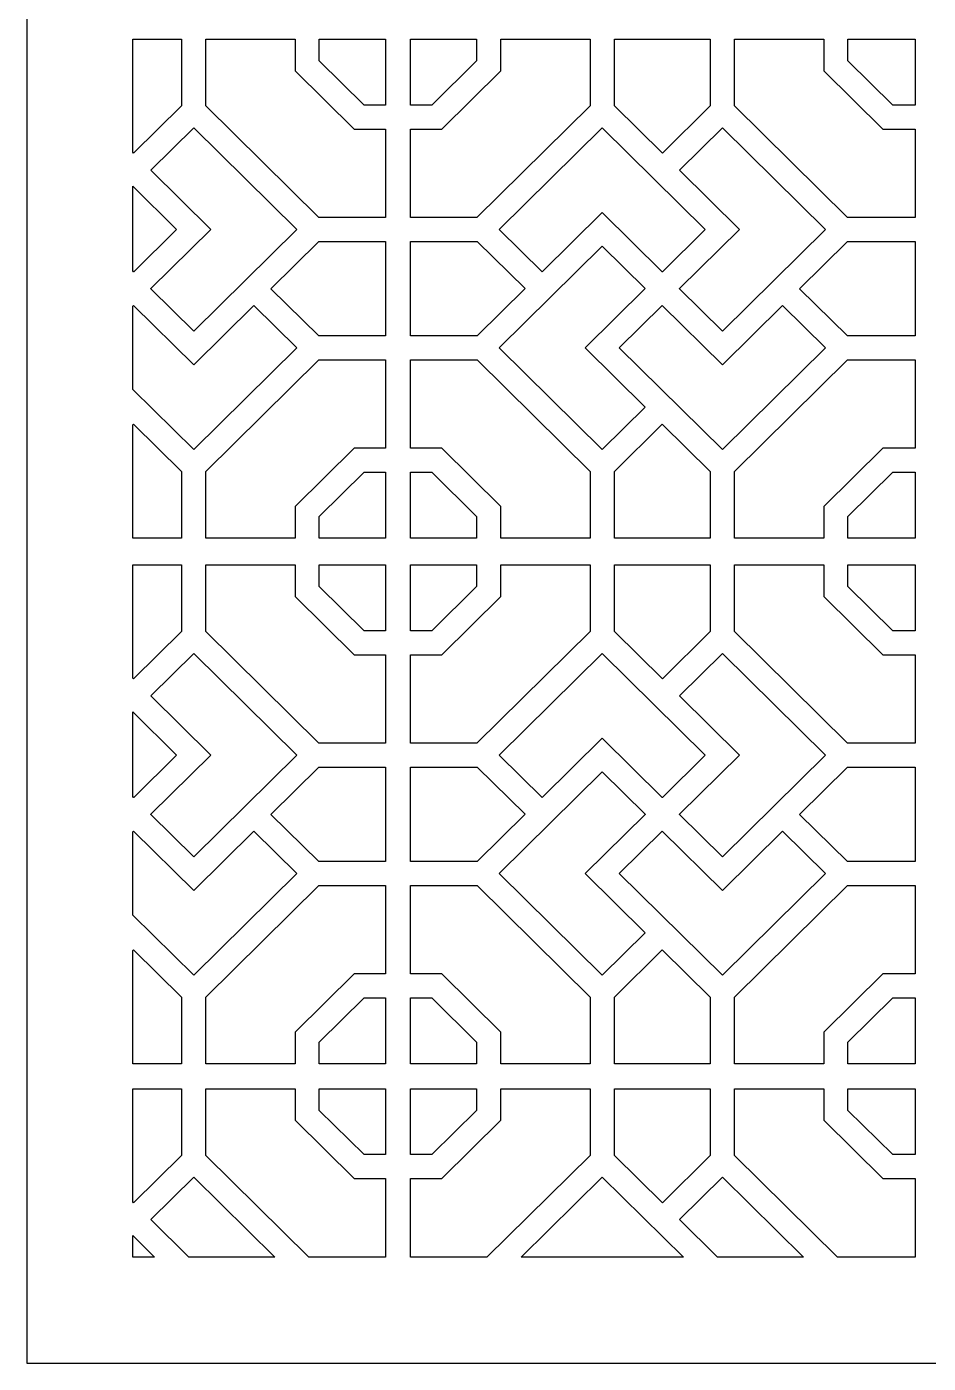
# Model space of a CAD drawing. Header units: centimetres. Extents: x 1.9 to 13.6, y -8.7 to 8.9.
# Drawn here: x 7.989 to 10.812, y -8.687 to -4.502 of the extents above; entities that cross this region are included whole.
import ezdxf

# ---------------------------------------------------------------- set-up
doc = ezdxf.new("R2010")
doc.units = ezdxf.units.CM
doc.header["$MEASUREMENT"] = 0
doc.layers.add('layer 1', color=7, linetype='Continuous')

msp = doc.modelspace()

# ---------------------------------------------------------------- linework, layer by layer
at = {"layer": 'layer 1', "color": 250}
for points, knots in [([(7.9891, 8.91238), (7.9891, 8.91238), (13.63427, 8.91238), (13.63427, 8.91238), (13.63427, 8.91238), (13.63427, 8.91238), (13.63427, -8.68727), (13.63427, -8.68727), (13.63427, -8.68727), (13.63427, -8.68727), (7.9891, -8.68727), (7.9891, -8.68727), (7.9891, -8.68727), (7.9891, -8.68727), (7.9891, 8.91238), (7.9891, 8.91238)], [0, 0, 0, 0, 0.2, 0.2, 0.2, 0.2, 0.4, 0.4, 0.4, 0.4, 0.6, 0.6, 0.6, 0.6, 1, 1, 1, 1]), ([(8.32117, -4.89548), (8.32117, -4.89548), (8.32386, -4.89814), (8.32386, -4.89814), (8.32386, -4.89814), (8.32386, -4.89814), (8.4738, -4.75017), (8.4738, -4.75017), (8.4738, -4.75017), (8.4738, -4.75017), (8.4738, -4.54155), (8.4738, -4.54155), (8.4738, -4.54155), (8.4738, -4.54155), (8.32117, -4.54155), (8.32117, -4.54155), (8.32117, -4.54155), (8.32117, -4.54155), (8.32117, -4.89548), (8.32117, -4.89548)], [0, 0, 0, 0, 0.1666667, 0.1666667, 0.1666667, 0.1666667, 0.3333333, 0.3333333, 0.3333333, 0.3333333, 0.5, 0.5, 0.5, 0.5, 0.6666667, 0.6666667, 0.6666667, 0.6666667, 1, 1, 1, 1]), ([(9.11195, -5.0995), (9.11195, -5.0995), (9.11195, -4.82256), (9.11195, -4.82256), (9.11195, -4.82256), (9.11195, -4.82256), (9.01422, -4.82256), (9.01422, -4.82256), (9.01422, -4.82256), (9.01422, -4.82256), (8.82924, -4.64002), (8.82924, -4.64002), (8.82924, -4.64002), (8.82924, -4.64002), (8.82924, -4.54155), (8.82924, -4.54155), (8.82924, -4.54155), (8.82924, -4.54155), (8.54964, -4.54155), (8.54964, -4.54155), (8.54964, -4.54155), (8.54964, -4.54155), (8.54964, -4.75009), (8.54964, -4.75009), (8.54964, -4.75009), (8.54964, -4.75009), (8.90372, -5.0995), (8.90372, -5.0995), (8.90372, -5.0995), (8.90372, -5.0995), (9.11195, -5.0995), (9.11195, -5.0995)], [0, 0, 0, 0, 0.1111111, 0.1111111, 0.1111111, 0.1111111, 0.2222222, 0.2222222, 0.2222222, 0.2222222, 0.3333333, 0.3333333, 0.3333333, 0.3333333, 0.4444444, 0.4444444, 0.4444444, 0.4444444, 0.5555556, 0.5555556, 0.5555556, 0.5555556, 0.6666667, 0.6666667, 0.6666667, 0.6666667, 0.7777778, 0.7777778, 0.7777778, 0.7777778, 1, 1, 1, 1]), ([(9.11195, -4.74772), (9.11195, -4.74772), (9.11195, -4.54155), (9.11195, -4.54155), (9.11195, -4.54155), (9.11195, -4.54155), (8.90508, -4.54155), (8.90508, -4.54155), (8.90508, -4.54155), (8.90508, -4.54155), (8.90508, -4.60902), (8.90508, -4.60902), (8.90508, -4.60902), (8.90508, -4.60902), (9.04563, -4.74772), (9.04563, -4.74772), (9.04563, -4.74772), (9.04563, -4.74772), (9.11195, -4.74772), (9.11195, -4.74772)], [0, 0, 0, 0, 0.1666667, 0.1666667, 0.1666667, 0.1666667, 0.3333333, 0.3333333, 0.3333333, 0.3333333, 0.5, 0.5, 0.5, 0.5, 0.6666667, 0.6666667, 0.6666667, 0.6666667, 1, 1, 1, 1]), ([(9.19079, -4.54155), (9.19079, -4.54155), (9.19079, -4.74772), (9.19079, -4.74772), (9.19079, -4.74772), (9.19079, -4.74772), (9.25711, -4.74772), (9.25711, -4.74772), (9.25711, -4.74772), (9.25711, -4.74772), (9.39767, -4.60902), (9.39767, -4.60902), (9.39767, -4.60902), (9.39767, -4.60902), (9.39767, -4.54155), (9.39767, -4.54155), (9.39767, -4.54155), (9.39767, -4.54155), (9.19079, -4.54155), (9.19079, -4.54155)], [0, 0, 0, 0, 0.1666667, 0.1666667, 0.1666667, 0.1666667, 0.3333333, 0.3333333, 0.3333333, 0.3333333, 0.5, 0.5, 0.5, 0.5, 0.6666667, 0.6666667, 0.6666667, 0.6666667, 1, 1, 1, 1]), ([(9.19079, -4.82256), (9.19079, -4.82256), (9.19079, -5.0995), (9.19079, -5.0995), (9.19079, -5.0995), (9.19079, -5.0995), (9.39879, -5.0995), (9.39879, -5.0995), (9.39879, -5.0995), (9.39879, -5.0995), (9.75311, -4.74985), (9.75311, -4.74985), (9.75311, -4.74985), (9.75311, -4.74985), (9.75311, -4.54155), (9.75311, -4.54155), (9.75311, -4.54155), (9.75311, -4.54155), (9.47351, -4.54155), (9.47351, -4.54155), (9.47351, -4.54155), (9.47351, -4.54155), (9.47351, -4.64002), (9.47351, -4.64002), (9.47351, -4.64002), (9.47351, -4.64002), (9.28853, -4.82256), (9.28853, -4.82256), (9.28853, -4.82256), (9.28853, -4.82256), (9.19079, -4.82256), (9.19079, -4.82256)], [0, 0, 0, 0, 0.1111111, 0.1111111, 0.1111111, 0.1111111, 0.2222222, 0.2222222, 0.2222222, 0.2222222, 0.3333333, 0.3333333, 0.3333333, 0.3333333, 0.4444444, 0.4444444, 0.4444444, 0.4444444, 0.5555556, 0.5555556, 0.5555556, 0.5555556, 0.6666667, 0.6666667, 0.6666667, 0.6666667, 0.7777778, 0.7777778, 0.7777778, 0.7777778, 1, 1, 1, 1]), ([(9.82894, -4.54155), (9.82894, -4.54155), (9.82894, -4.74993), (9.82894, -4.74993), (9.82894, -4.74993), (9.82894, -4.74993), (9.97913, -4.89814), (9.97913, -4.89814), (9.97913, -4.89814), (9.97913, -4.89814), (10.12907, -4.75017), (10.12907, -4.75017), (10.12907, -4.75017), (10.12907, -4.75017), (10.12907, -4.54155), (10.12907, -4.54155), (10.12907, -4.54155), (10.12907, -4.54155), (9.82894, -4.54155), (9.82894, -4.54155)], [0, 0, 0, 0, 0.1666667, 0.1666667, 0.1666667, 0.1666667, 0.3333333, 0.3333333, 0.3333333, 0.3333333, 0.5, 0.5, 0.5, 0.5, 0.6666667, 0.6666667, 0.6666667, 0.6666667, 1, 1, 1, 1]), ([(10.66949, -4.82256), (10.66949, -4.82256), (10.48451, -4.64002), (10.48451, -4.64002), (10.48451, -4.64002), (10.48451, -4.64002), (10.48451, -4.54155), (10.48451, -4.54155), (10.48451, -4.54155), (10.48451, -4.54155), (10.2049, -4.54155), (10.2049, -4.54155), (10.2049, -4.54155), (10.2049, -4.54155), (10.2049, -4.75009), (10.2049, -4.75009), (10.2049, -4.75009), (10.2049, -4.75009), (10.55899, -5.0995), (10.55899, -5.0995), (10.55899, -5.0995), (10.55899, -5.0995), (10.77022, -5.0995), (10.77022, -5.0995), (10.77022, -5.0995), (10.77022, -5.0995), (10.77022, -4.82256), (10.77022, -4.82256), (10.77022, -4.82256), (10.77022, -4.82256), (10.66949, -4.82256), (10.66949, -4.82256)], [0, 0, 0, 0, 0.1111111, 0.1111111, 0.1111111, 0.1111111, 0.2222222, 0.2222222, 0.2222222, 0.2222222, 0.3333333, 0.3333333, 0.3333333, 0.3333333, 0.4444444, 0.4444444, 0.4444444, 0.4444444, 0.5555556, 0.5555556, 0.5555556, 0.5555556, 0.6666667, 0.6666667, 0.6666667, 0.6666667, 0.7777778, 0.7777778, 0.7777778, 0.7777778, 1, 1, 1, 1]), ([(10.77022, -4.74772), (10.77022, -4.74772), (10.77022, -4.54155), (10.77022, -4.54155), (10.77022, -4.54155), (10.77022, -4.54155), (10.56034, -4.54155), (10.56034, -4.54155), (10.56034, -4.54155), (10.56034, -4.54155), (10.56034, -4.60902), (10.56034, -4.60902), (10.56034, -4.60902), (10.56034, -4.60902), (10.7009, -4.74772), (10.7009, -4.74772), (10.7009, -4.74772), (10.7009, -4.74772), (10.77022, -4.74772), (10.77022, -4.74772)], [0, 0, 0, 0, 0.1666667, 0.1666667, 0.1666667, 0.1666667, 0.3333333, 0.3333333, 0.3333333, 0.3333333, 0.5, 0.5, 0.5, 0.5, 0.6666667, 0.6666667, 0.6666667, 0.6666667, 1, 1, 1, 1]), ([(8.37756, -5.32224), (8.37756, -5.32224), (8.37762, -5.32231), (8.37762, -5.32231), (8.37762, -5.32231), (8.37762, -5.32231), (8.37731, -5.32262), (8.37731, -5.32262), (8.37731, -5.32262), (8.37731, -5.32262), (8.51177, -5.4553), (8.51177, -5.4553), (8.51177, -5.4553), (8.51177, -5.4553), (8.83439, -5.13692), (8.83439, -5.13692), (8.83439, -5.13692), (8.83439, -5.13692), (8.51177, -4.81855), (8.51177, -4.81855), (8.51177, -4.81855), (8.51177, -4.81855), (8.37749, -4.95106), (8.37749, -4.95106), (8.37749, -4.95106), (8.37749, -4.95106), (8.56559, -5.13669), (8.56559, -5.13669), (8.56559, -5.13669), (8.56559, -5.13669), (8.37756, -5.32224), (8.37756, -5.32224)], [0, 0, 0, 0, 0.1111111, 0.1111111, 0.1111111, 0.1111111, 0.2222222, 0.2222222, 0.2222222, 0.2222222, 0.3333333, 0.3333333, 0.3333333, 0.3333333, 0.4444444, 0.4444444, 0.4444444, 0.4444444, 0.5555556, 0.5555556, 0.5555556, 0.5555556, 0.6666667, 0.6666667, 0.6666667, 0.6666667, 0.7777778, 0.7777778, 0.7777778, 0.7777778, 1, 1, 1, 1]), ([(9.9789, -5.26924), (9.9789, -5.26924), (9.97897, -5.26916), (9.97897, -5.26916), (9.97897, -5.26916), (9.97897, -5.26916), (9.97917, -5.26936), (9.97917, -5.26936), (9.97917, -5.26936), (9.97917, -5.26936), (10.11361, -5.13669), (10.11361, -5.13669), (10.11361, -5.13669), (10.11361, -5.13669), (9.79098, -4.81831), (9.79098, -4.81831), (9.79098, -4.81831), (9.79098, -4.81831), (9.46835, -5.13669), (9.46835, -5.13669), (9.46835, -5.13669), (9.46835, -5.13669), (9.60287, -5.26943), (9.60287, -5.26943), (9.60287, -5.26943), (9.60287, -5.26943), (9.79098, -5.08379), (9.79098, -5.08379), (9.79098, -5.08379), (9.79098, -5.08379), (9.9789, -5.26924), (9.9789, -5.26924)], [0, 0, 0, 0, 0.1111111, 0.1111111, 0.1111111, 0.1111111, 0.2222222, 0.2222222, 0.2222222, 0.2222222, 0.3333333, 0.3333333, 0.3333333, 0.3333333, 0.4444444, 0.4444444, 0.4444444, 0.4444444, 0.5555556, 0.5555556, 0.5555556, 0.5555556, 0.6666667, 0.6666667, 0.6666667, 0.6666667, 0.7777778, 0.7777778, 0.7777778, 0.7777778, 1, 1, 1, 1]), ([(10.03282, -5.32224), (10.03282, -5.32224), (10.03289, -5.32231), (10.03289, -5.32231), (10.03289, -5.32231), (10.03289, -5.32231), (10.03257, -5.32262), (10.03257, -5.32262), (10.03257, -5.32262), (10.03257, -5.32262), (10.16703, -5.4553), (10.16703, -5.4553), (10.16703, -5.4553), (10.16703, -5.4553), (10.48966, -5.13692), (10.48966, -5.13692), (10.48966, -5.13692), (10.48966, -5.13692), (10.16704, -4.81855), (10.16704, -4.81855), (10.16704, -4.81855), (10.16704, -4.81855), (10.03275, -4.95106), (10.03275, -4.95106), (10.03275, -4.95106), (10.03275, -4.95106), (10.22086, -5.13669), (10.22086, -5.13669), (10.22086, -5.13669), (10.22086, -5.13669), (10.03282, -5.32224), (10.03282, -5.32224)], [0, 0, 0, 0, 0.1111111, 0.1111111, 0.1111111, 0.1111111, 0.2222222, 0.2222222, 0.2222222, 0.2222222, 0.3333333, 0.3333333, 0.3333333, 0.3333333, 0.4444444, 0.4444444, 0.4444444, 0.4444444, 0.5555556, 0.5555556, 0.5555556, 0.5555556, 0.6666667, 0.6666667, 0.6666667, 0.6666667, 0.7777778, 0.7777778, 0.7777778, 0.7777778, 1, 1, 1, 1]), ([(8.32117, -5.2668), (8.32117, -5.2668), (8.32364, -5.26924), (8.32364, -5.26924), (8.32364, -5.26924), (8.32364, -5.26924), (8.32371, -5.26916), (8.32371, -5.26916), (8.32371, -5.26916), (8.32371, -5.26916), (8.3239, -5.26936), (8.3239, -5.26936), (8.3239, -5.26936), (8.3239, -5.26936), (8.45834, -5.13669), (8.45834, -5.13669), (8.45834, -5.13669), (8.45834, -5.13669), (8.32117, -5.00132), (8.32117, -5.00132), (8.32117, -5.00132), (8.32117, -5.00132), (8.32117, -5.2668), (8.32117, -5.2668)], [0, 0, 0, 0, 0.1428571, 0.1428571, 0.1428571, 0.1428571, 0.2857143, 0.2857143, 0.2857143, 0.2857143, 0.4285714, 0.4285714, 0.4285714, 0.4285714, 0.5714286, 0.5714286, 0.5714286, 0.5714286, 0.7142857, 0.7142857, 0.7142857, 0.7142857, 1, 1, 1, 1]), ([(9.11195, -5.47052), (9.11195, -5.47052), (9.11195, -5.17434), (9.11195, -5.17434), (9.11195, -5.17434), (9.11195, -5.17434), (8.90372, -5.17434), (8.90372, -5.17434), (8.90372, -5.17434), (8.90372, -5.17434), (8.75366, -5.32243), (8.75366, -5.32243), (8.75366, -5.32243), (8.75366, -5.32243), (8.90372, -5.47052), (8.90372, -5.47052), (8.90372, -5.47052), (8.90372, -5.47052), (9.11195, -5.47052), (9.11195, -5.47052)], [0, 0, 0, 0, 0.1666667, 0.1666667, 0.1666667, 0.1666667, 0.3333333, 0.3333333, 0.3333333, 0.3333333, 0.5, 0.5, 0.5, 0.5, 0.6666667, 0.6666667, 0.6666667, 0.6666667, 1, 1, 1, 1]), ([(9.19079, -5.17434), (9.19079, -5.17434), (9.19079, -5.47052), (9.19079, -5.47052), (9.19079, -5.47052), (9.19079, -5.47052), (9.3991, -5.47052), (9.3991, -5.47052), (9.3991, -5.47052), (9.3991, -5.47052), (9.54924, -5.32234), (9.54924, -5.32234), (9.54924, -5.32234), (9.54924, -5.32234), (9.39926, -5.17434), (9.39926, -5.17434), (9.39926, -5.17434), (9.39926, -5.17434), (9.19079, -5.17434), (9.19079, -5.17434)], [0, 0, 0, 0, 0.1666667, 0.1666667, 0.1666667, 0.1666667, 0.3333333, 0.3333333, 0.3333333, 0.3333333, 0.5, 0.5, 0.5, 0.5, 0.6666667, 0.6666667, 0.6666667, 0.6666667, 1, 1, 1, 1]), ([(10.77022, -5.17434), (10.77022, -5.17434), (10.55899, -5.17434), (10.55899, -5.17434), (10.55899, -5.17434), (10.55899, -5.17434), (10.40892, -5.32243), (10.40892, -5.32243), (10.40892, -5.32243), (10.40892, -5.32243), (10.55899, -5.47052), (10.55899, -5.47052), (10.55899, -5.47052), (10.55899, -5.47052), (10.77022, -5.47052), (10.77022, -5.47052), (10.77022, -5.47052), (10.77022, -5.47052), (10.77022, -5.17434), (10.77022, -5.17434)], [0, 0, 0, 0, 0.1666667, 0.1666667, 0.1666667, 0.1666667, 0.3333333, 0.3333333, 0.3333333, 0.3333333, 0.5, 0.5, 0.5, 0.5, 0.6666667, 0.6666667, 0.6666667, 0.6666667, 1, 1, 1, 1]), ([(9.92515, -5.32234), (9.92515, -5.32234), (9.92531, -5.32218), (9.92531, -5.32218), (9.92531, -5.32218), (9.92531, -5.32218), (9.79098, -5.18963), (9.79098, -5.18963), (9.79098, -5.18963), (9.79098, -5.18963), (9.46835, -5.50801), (9.46835, -5.50801), (9.46835, -5.50801), (9.46835, -5.50801), (9.79098, -5.82639), (9.79098, -5.82639), (9.79098, -5.82639), (9.79098, -5.82639), (9.92542, -5.69372), (9.92542, -5.69372), (9.92542, -5.69372), (9.92542, -5.69372), (9.73716, -5.50794), (9.73716, -5.50794), (9.73716, -5.50794), (9.73716, -5.50794), (9.92519, -5.32238), (9.92519, -5.32238), (9.92519, -5.32238), (9.92519, -5.32238), (9.92515, -5.32234), (9.92515, -5.32234)], [0, 0, 0, 0, 0.1111111, 0.1111111, 0.1111111, 0.1111111, 0.2222222, 0.2222222, 0.2222222, 0.2222222, 0.3333333, 0.3333333, 0.3333333, 0.3333333, 0.4444444, 0.4444444, 0.4444444, 0.4444444, 0.5555556, 0.5555556, 0.5555556, 0.5555556, 0.6666667, 0.6666667, 0.6666667, 0.6666667, 0.7777778, 0.7777778, 0.7777778, 0.7777778, 1, 1, 1, 1]), ([(8.32117, -5.63822), (8.32117, -5.63822), (8.51177, -5.82631), (8.51177, -5.82631), (8.51177, -5.82631), (8.51177, -5.82631), (8.83439, -5.50794), (8.83439, -5.50794), (8.83439, -5.50794), (8.83439, -5.50794), (8.70003, -5.37535), (8.70003, -5.37535), (8.70003, -5.37535), (8.70003, -5.37535), (8.51177, -5.56113), (8.51177, -5.56113), (8.51177, -5.56113), (8.51177, -5.56113), (8.3235, -5.37535), (8.3235, -5.37535), (8.3235, -5.37535), (8.3235, -5.37535), (8.32117, -5.37765), (8.32117, -5.37765), (8.32117, -5.37765), (8.32117, -5.37765), (8.32117, -5.63822), (8.32117, -5.63822)], [0, 0, 0, 0, 0.125, 0.125, 0.125, 0.125, 0.25, 0.25, 0.25, 0.25, 0.375, 0.375, 0.375, 0.375, 0.5, 0.5, 0.5, 0.5, 0.625, 0.625, 0.625, 0.625, 0.75, 0.75, 0.75, 0.75, 1, 1, 1, 1]), ([(9.97876, -5.37535), (9.97876, -5.37535), (9.84441, -5.50794), (9.84441, -5.50794), (9.84441, -5.50794), (9.84441, -5.50794), (10.16703, -5.82631), (10.16703, -5.82631), (10.16703, -5.82631), (10.16703, -5.82631), (10.48966, -5.50794), (10.48966, -5.50794), (10.48966, -5.50794), (10.48966, -5.50794), (10.3553, -5.37535), (10.3553, -5.37535), (10.3553, -5.37535), (10.3553, -5.37535), (10.16703, -5.56113), (10.16703, -5.56113), (10.16703, -5.56113), (10.16703, -5.56113), (9.97876, -5.37535), (9.97876, -5.37535)], [0, 0, 0, 0, 0.1428571, 0.1428571, 0.1428571, 0.1428571, 0.2857143, 0.2857143, 0.2857143, 0.2857143, 0.4285714, 0.4285714, 0.4285714, 0.4285714, 0.5714286, 0.5714286, 0.5714286, 0.5714286, 0.7142857, 0.7142857, 0.7142857, 0.7142857, 1, 1, 1, 1]), ([(9.11195, -5.82213), (9.11195, -5.82213), (9.11195, -5.54535), (9.11195, -5.54535), (9.11195, -5.54535), (9.11195, -5.54535), (8.90372, -5.54535), (8.90372, -5.54535), (8.90372, -5.54535), (8.90372, -5.54535), (8.54964, -5.89477), (8.54964, -5.89477), (8.54964, -5.89477), (8.54964, -5.89477), (8.54964, -6.10314), (8.54964, -6.10314), (8.54964, -6.10314), (8.54964, -6.10314), (8.82924, -6.10314), (8.82924, -6.10314), (8.82924, -6.10314), (8.82924, -6.10314), (8.82924, -6.00467), (8.82924, -6.00467), (8.82924, -6.00467), (8.82924, -6.00467), (9.01422, -5.82213), (9.01422, -5.82213), (9.01422, -5.82213), (9.01422, -5.82213), (9.11195, -5.82213), (9.11195, -5.82213)], [0, 0, 0, 0, 0.1111111, 0.1111111, 0.1111111, 0.1111111, 0.2222222, 0.2222222, 0.2222222, 0.2222222, 0.3333333, 0.3333333, 0.3333333, 0.3333333, 0.4444444, 0.4444444, 0.4444444, 0.4444444, 0.5555556, 0.5555556, 0.5555556, 0.5555556, 0.6666667, 0.6666667, 0.6666667, 0.6666667, 0.7777778, 0.7777778, 0.7777778, 0.7777778, 1, 1, 1, 1]), ([(9.19079, -5.54535), (9.19079, -5.54535), (9.19079, -5.82213), (9.19079, -5.82213), (9.19079, -5.82213), (9.19079, -5.82213), (9.28853, -5.82213), (9.28853, -5.82213), (9.28853, -5.82213), (9.28853, -5.82213), (9.47351, -6.00467), (9.47351, -6.00467), (9.47351, -6.00467), (9.47351, -6.00467), (9.47351, -6.10314), (9.47351, -6.10314), (9.47351, -6.10314), (9.47351, -6.10314), (9.75311, -6.10314), (9.75311, -6.10314), (9.75311, -6.10314), (9.75311, -6.10314), (9.75311, -5.89484), (9.75311, -5.89484), (9.75311, -5.89484), (9.75311, -5.89484), (9.39896, -5.54535), (9.39896, -5.54535), (9.39896, -5.54535), (9.39896, -5.54535), (9.19079, -5.54535), (9.19079, -5.54535)], [0, 0, 0, 0, 0.1111111, 0.1111111, 0.1111111, 0.1111111, 0.2222222, 0.2222222, 0.2222222, 0.2222222, 0.3333333, 0.3333333, 0.3333333, 0.3333333, 0.4444444, 0.4444444, 0.4444444, 0.4444444, 0.5555556, 0.5555556, 0.5555556, 0.5555556, 0.6666667, 0.6666667, 0.6666667, 0.6666667, 0.7777778, 0.7777778, 0.7777778, 0.7777778, 1, 1, 1, 1]), ([(10.66949, -5.82213), (10.66949, -5.82213), (10.77022, -5.82213), (10.77022, -5.82213), (10.77022, -5.82213), (10.77022, -5.82213), (10.77022, -5.54535), (10.77022, -5.54535), (10.77022, -5.54535), (10.77022, -5.54535), (10.55899, -5.54535), (10.55899, -5.54535), (10.55899, -5.54535), (10.55899, -5.54535), (10.2049, -5.89477), (10.2049, -5.89477), (10.2049, -5.89477), (10.2049, -5.89477), (10.2049, -6.10314), (10.2049, -6.10314), (10.2049, -6.10314), (10.2049, -6.10314), (10.48451, -6.10314), (10.48451, -6.10314), (10.48451, -6.10314), (10.48451, -6.10314), (10.48451, -6.00467), (10.48451, -6.00467), (10.48451, -6.00467), (10.48451, -6.00467), (10.66949, -5.82213), (10.66949, -5.82213)], [0, 0, 0, 0, 0.1111111, 0.1111111, 0.1111111, 0.1111111, 0.2222222, 0.2222222, 0.2222222, 0.2222222, 0.3333333, 0.3333333, 0.3333333, 0.3333333, 0.4444444, 0.4444444, 0.4444444, 0.4444444, 0.5555556, 0.5555556, 0.5555556, 0.5555556, 0.6666667, 0.6666667, 0.6666667, 0.6666667, 0.7777778, 0.7777778, 0.7777778, 0.7777778, 1, 1, 1, 1]), ([(8.32117, -6.10314), (8.32117, -6.10314), (8.4738, -6.10314), (8.4738, -6.10314), (8.4738, -6.10314), (8.4738, -6.10314), (8.4738, -5.89468), (8.4738, -5.89468), (8.4738, -5.89468), (8.4738, -5.89468), (8.32378, -5.74663), (8.32378, -5.74663), (8.32378, -5.74663), (8.32378, -5.74663), (8.32117, -5.74921), (8.32117, -5.74921), (8.32117, -5.74921), (8.32117, -5.74921), (8.32117, -6.10314), (8.32117, -6.10314)], [0, 0, 0, 0, 0.1666667, 0.1666667, 0.1666667, 0.1666667, 0.3333333, 0.3333333, 0.3333333, 0.3333333, 0.5, 0.5, 0.5, 0.5, 0.6666667, 0.6666667, 0.6666667, 0.6666667, 1, 1, 1, 1]), ([(10.12907, -6.10314), (10.12907, -6.10314), (10.12907, -5.89468), (10.12907, -5.89468), (10.12907, -5.89468), (10.12907, -5.89468), (9.97904, -5.74663), (9.97904, -5.74663), (9.97904, -5.74663), (9.97904, -5.74663), (9.82894, -5.89475), (9.82894, -5.89475), (9.82894, -5.89475), (9.82894, -5.89475), (9.82894, -6.10314), (9.82894, -6.10314), (9.82894, -6.10314), (9.82894, -6.10314), (10.12907, -6.10314), (10.12907, -6.10314)], [0, 0, 0, 0, 0.1666667, 0.1666667, 0.1666667, 0.1666667, 0.3333333, 0.3333333, 0.3333333, 0.3333333, 0.5, 0.5, 0.5, 0.5, 0.6666667, 0.6666667, 0.6666667, 0.6666667, 1, 1, 1, 1]), ([(9.11195, -6.10314), (9.11195, -6.10314), (9.11195, -5.89696), (9.11195, -5.89696), (9.11195, -5.89696), (9.11195, -5.89696), (9.04563, -5.89696), (9.04563, -5.89696), (9.04563, -5.89696), (9.04563, -5.89696), (8.90508, -6.03567), (8.90508, -6.03567), (8.90508, -6.03567), (8.90508, -6.03567), (8.90508, -6.10314), (8.90508, -6.10314), (8.90508, -6.10314), (8.90508, -6.10314), (9.11195, -6.10314), (9.11195, -6.10314)], [0, 0, 0, 0, 0.1666667, 0.1666667, 0.1666667, 0.1666667, 0.3333333, 0.3333333, 0.3333333, 0.3333333, 0.5, 0.5, 0.5, 0.5, 0.6666667, 0.6666667, 0.6666667, 0.6666667, 1, 1, 1, 1]), ([(9.19079, -5.89696), (9.19079, -5.89696), (9.19079, -6.10314), (9.19079, -6.10314), (9.19079, -6.10314), (9.19079, -6.10314), (9.39767, -6.10314), (9.39767, -6.10314), (9.39767, -6.10314), (9.39767, -6.10314), (9.39767, -6.03567), (9.39767, -6.03567), (9.39767, -6.03567), (9.39767, -6.03567), (9.25711, -5.89696), (9.25711, -5.89696), (9.25711, -5.89696), (9.25711, -5.89696), (9.19079, -5.89696), (9.19079, -5.89696)], [0, 0, 0, 0, 0.1666667, 0.1666667, 0.1666667, 0.1666667, 0.3333333, 0.3333333, 0.3333333, 0.3333333, 0.5, 0.5, 0.5, 0.5, 0.6666667, 0.6666667, 0.6666667, 0.6666667, 1, 1, 1, 1]), ([(10.77022, -5.89696), (10.77022, -5.89696), (10.7009, -5.89696), (10.7009, -5.89696), (10.7009, -5.89696), (10.7009, -5.89696), (10.56034, -6.03567), (10.56034, -6.03567), (10.56034, -6.03567), (10.56034, -6.03567), (10.56034, -6.10314), (10.56034, -6.10314), (10.56034, -6.10314), (10.56034, -6.10314), (10.77022, -6.10314), (10.77022, -6.10314), (10.77022, -6.10314), (10.77022, -6.10314), (10.77022, -5.89696), (10.77022, -5.89696)], [0, 0, 0, 0, 0.1666667, 0.1666667, 0.1666667, 0.1666667, 0.3333333, 0.3333333, 0.3333333, 0.3333333, 0.5, 0.5, 0.5, 0.5, 0.6666667, 0.6666667, 0.6666667, 0.6666667, 1, 1, 1, 1]), ([(8.32117, -6.54152), (8.32117, -6.54152), (8.32386, -6.54417), (8.32386, -6.54417), (8.32386, -6.54417), (8.32386, -6.54417), (8.4738, -6.3962), (8.4738, -6.3962), (8.4738, -6.3962), (8.4738, -6.3962), (8.4738, -6.18758), (8.4738, -6.18758), (8.4738, -6.18758), (8.4738, -6.18758), (8.32117, -6.18758), (8.32117, -6.18758), (8.32117, -6.18758), (8.32117, -6.18758), (8.32117, -6.54152), (8.32117, -6.54152)], [0, 0, 0, 0, 0.1666667, 0.1666667, 0.1666667, 0.1666667, 0.3333333, 0.3333333, 0.3333333, 0.3333333, 0.5, 0.5, 0.5, 0.5, 0.6666667, 0.6666667, 0.6666667, 0.6666667, 1, 1, 1, 1]), ([(9.11195, -6.74554), (9.11195, -6.74554), (9.11195, -6.46859), (9.11195, -6.46859), (9.11195, -6.46859), (9.11195, -6.46859), (9.01422, -6.46859), (9.01422, -6.46859), (9.01422, -6.46859), (9.01422, -6.46859), (8.82924, -6.28605), (8.82924, -6.28605), (8.82924, -6.28605), (8.82924, -6.28605), (8.82924, -6.18758), (8.82924, -6.18758), (8.82924, -6.18758), (8.82924, -6.18758), (8.54964, -6.18758), (8.54964, -6.18758), (8.54964, -6.18758), (8.54964, -6.18758), (8.54964, -6.39612), (8.54964, -6.39612), (8.54964, -6.39612), (8.54964, -6.39612), (8.90372, -6.74554), (8.90372, -6.74554), (8.90372, -6.74554), (8.90372, -6.74554), (9.11195, -6.74554), (9.11195, -6.74554)], [0, 0, 0, 0, 0.1111111, 0.1111111, 0.1111111, 0.1111111, 0.2222222, 0.2222222, 0.2222222, 0.2222222, 0.3333333, 0.3333333, 0.3333333, 0.3333333, 0.4444444, 0.4444444, 0.4444444, 0.4444444, 0.5555556, 0.5555556, 0.5555556, 0.5555556, 0.6666667, 0.6666667, 0.6666667, 0.6666667, 0.7777778, 0.7777778, 0.7777778, 0.7777778, 1, 1, 1, 1]), ([(9.11195, -6.39375), (9.11195, -6.39375), (9.11195, -6.18758), (9.11195, -6.18758), (9.11195, -6.18758), (9.11195, -6.18758), (8.90508, -6.18758), (8.90508, -6.18758), (8.90508, -6.18758), (8.90508, -6.18758), (8.90508, -6.25505), (8.90508, -6.25505), (8.90508, -6.25505), (8.90508, -6.25505), (9.04563, -6.39375), (9.04563, -6.39375), (9.04563, -6.39375), (9.04563, -6.39375), (9.11195, -6.39375), (9.11195, -6.39375)], [0, 0, 0, 0, 0.1666667, 0.1666667, 0.1666667, 0.1666667, 0.3333333, 0.3333333, 0.3333333, 0.3333333, 0.5, 0.5, 0.5, 0.5, 0.6666667, 0.6666667, 0.6666667, 0.6666667, 1, 1, 1, 1]), ([(9.19079, -6.18758), (9.19079, -6.18758), (9.19079, -6.39375), (9.19079, -6.39375), (9.19079, -6.39375), (9.19079, -6.39375), (9.25711, -6.39375), (9.25711, -6.39375), (9.25711, -6.39375), (9.25711, -6.39375), (9.39767, -6.25505), (9.39767, -6.25505), (9.39767, -6.25505), (9.39767, -6.25505), (9.39767, -6.18758), (9.39767, -6.18758), (9.39767, -6.18758), (9.39767, -6.18758), (9.19079, -6.18758), (9.19079, -6.18758)], [0, 0, 0, 0, 0.1666667, 0.1666667, 0.1666667, 0.1666667, 0.3333333, 0.3333333, 0.3333333, 0.3333333, 0.5, 0.5, 0.5, 0.5, 0.6666667, 0.6666667, 0.6666667, 0.6666667, 1, 1, 1, 1]), ([(9.19079, -6.46859), (9.19079, -6.46859), (9.19079, -6.74554), (9.19079, -6.74554), (9.19079, -6.74554), (9.19079, -6.74554), (9.39879, -6.74554), (9.39879, -6.74554), (9.39879, -6.74554), (9.39879, -6.74554), (9.75311, -6.39588), (9.75311, -6.39588), (9.75311, -6.39588), (9.75311, -6.39588), (9.75311, -6.18758), (9.75311, -6.18758), (9.75311, -6.18758), (9.75311, -6.18758), (9.47351, -6.18758), (9.47351, -6.18758), (9.47351, -6.18758), (9.47351, -6.18758), (9.47351, -6.28605), (9.47351, -6.28605), (9.47351, -6.28605), (9.47351, -6.28605), (9.28853, -6.46859), (9.28853, -6.46859), (9.28853, -6.46859), (9.28853, -6.46859), (9.19079, -6.46859), (9.19079, -6.46859)], [0, 0, 0, 0, 0.1111111, 0.1111111, 0.1111111, 0.1111111, 0.2222222, 0.2222222, 0.2222222, 0.2222222, 0.3333333, 0.3333333, 0.3333333, 0.3333333, 0.4444444, 0.4444444, 0.4444444, 0.4444444, 0.5555556, 0.5555556, 0.5555556, 0.5555556, 0.6666667, 0.6666667, 0.6666667, 0.6666667, 0.7777778, 0.7777778, 0.7777778, 0.7777778, 1, 1, 1, 1]), ([(9.82894, -6.18758), (9.82894, -6.18758), (9.82894, -6.39597), (9.82894, -6.39597), (9.82894, -6.39597), (9.82894, -6.39597), (9.97913, -6.54417), (9.97913, -6.54417), (9.97913, -6.54417), (9.97913, -6.54417), (10.12907, -6.3962), (10.12907, -6.3962), (10.12907, -6.3962), (10.12907, -6.3962), (10.12907, -6.18758), (10.12907, -6.18758), (10.12907, -6.18758), (10.12907, -6.18758), (9.82894, -6.18758), (9.82894, -6.18758)], [0, 0, 0, 0, 0.1666667, 0.1666667, 0.1666667, 0.1666667, 0.3333333, 0.3333333, 0.3333333, 0.3333333, 0.5, 0.5, 0.5, 0.5, 0.6666667, 0.6666667, 0.6666667, 0.6666667, 1, 1, 1, 1]), ([(10.66949, -6.46859), (10.66949, -6.46859), (10.48451, -6.28605), (10.48451, -6.28605), (10.48451, -6.28605), (10.48451, -6.28605), (10.48451, -6.18758), (10.48451, -6.18758), (10.48451, -6.18758), (10.48451, -6.18758), (10.2049, -6.18758), (10.2049, -6.18758), (10.2049, -6.18758), (10.2049, -6.18758), (10.2049, -6.39612), (10.2049, -6.39612), (10.2049, -6.39612), (10.2049, -6.39612), (10.55899, -6.74554), (10.55899, -6.74554), (10.55899, -6.74554), (10.55899, -6.74554), (10.77022, -6.74554), (10.77022, -6.74554), (10.77022, -6.74554), (10.77022, -6.74554), (10.77022, -6.46859), (10.77022, -6.46859), (10.77022, -6.46859), (10.77022, -6.46859), (10.66949, -6.46859), (10.66949, -6.46859)], [0, 0, 0, 0, 0.1111111, 0.1111111, 0.1111111, 0.1111111, 0.2222222, 0.2222222, 0.2222222, 0.2222222, 0.3333333, 0.3333333, 0.3333333, 0.3333333, 0.4444444, 0.4444444, 0.4444444, 0.4444444, 0.5555556, 0.5555556, 0.5555556, 0.5555556, 0.6666667, 0.6666667, 0.6666667, 0.6666667, 0.7777778, 0.7777778, 0.7777778, 0.7777778, 1, 1, 1, 1]), ([(10.77022, -6.39375), (10.77022, -6.39375), (10.77022, -6.18758), (10.77022, -6.18758), (10.77022, -6.18758), (10.77022, -6.18758), (10.56034, -6.18758), (10.56034, -6.18758), (10.56034, -6.18758), (10.56034, -6.18758), (10.56034, -6.25505), (10.56034, -6.25505), (10.56034, -6.25505), (10.56034, -6.25505), (10.7009, -6.39375), (10.7009, -6.39375), (10.7009, -6.39375), (10.7009, -6.39375), (10.77022, -6.39375), (10.77022, -6.39375)], [0, 0, 0, 0, 0.1666667, 0.1666667, 0.1666667, 0.1666667, 0.3333333, 0.3333333, 0.3333333, 0.3333333, 0.5, 0.5, 0.5, 0.5, 0.6666667, 0.6666667, 0.6666667, 0.6666667, 1, 1, 1, 1]), ([(8.37756, -6.96828), (8.37756, -6.96828), (8.37762, -6.96834), (8.37762, -6.96834), (8.37762, -6.96834), (8.37762, -6.96834), (8.37731, -6.96865), (8.37731, -6.96865), (8.37731, -6.96865), (8.37731, -6.96865), (8.51177, -7.10134), (8.51177, -7.10134), (8.51177, -7.10134), (8.51177, -7.10134), (8.83439, -6.78296), (8.83439, -6.78296), (8.83439, -6.78296), (8.83439, -6.78296), (8.51177, -6.46458), (8.51177, -6.46458), (8.51177, -6.46458), (8.51177, -6.46458), (8.37749, -6.59709), (8.37749, -6.59709), (8.37749, -6.59709), (8.37749, -6.59709), (8.56559, -6.78272), (8.56559, -6.78272), (8.56559, -6.78272), (8.56559, -6.78272), (8.37756, -6.96828), (8.37756, -6.96828)], [0, 0, 0, 0, 0.1111111, 0.1111111, 0.1111111, 0.1111111, 0.2222222, 0.2222222, 0.2222222, 0.2222222, 0.3333333, 0.3333333, 0.3333333, 0.3333333, 0.4444444, 0.4444444, 0.4444444, 0.4444444, 0.5555556, 0.5555556, 0.5555556, 0.5555556, 0.6666667, 0.6666667, 0.6666667, 0.6666667, 0.7777778, 0.7777778, 0.7777778, 0.7777778, 1, 1, 1, 1]), ([(9.9789, -6.91527), (9.9789, -6.91527), (9.97897, -6.9152), (9.97897, -6.9152), (9.97897, -6.9152), (9.97897, -6.9152), (9.97917, -6.91539), (9.97917, -6.91539), (9.97917, -6.91539), (9.97917, -6.91539), (10.11361, -6.78272), (10.11361, -6.78272), (10.11361, -6.78272), (10.11361, -6.78272), (9.79098, -6.46434), (9.79098, -6.46434), (9.79098, -6.46434), (9.79098, -6.46434), (9.46835, -6.78272), (9.46835, -6.78272), (9.46835, -6.78272), (9.46835, -6.78272), (9.60287, -6.91546), (9.60287, -6.91546), (9.60287, -6.91546), (9.60287, -6.91546), (9.79098, -6.72982), (9.79098, -6.72982), (9.79098, -6.72982), (9.79098, -6.72982), (9.9789, -6.91527), (9.9789, -6.91527)], [0, 0, 0, 0, 0.1111111, 0.1111111, 0.1111111, 0.1111111, 0.2222222, 0.2222222, 0.2222222, 0.2222222, 0.3333333, 0.3333333, 0.3333333, 0.3333333, 0.4444444, 0.4444444, 0.4444444, 0.4444444, 0.5555556, 0.5555556, 0.5555556, 0.5555556, 0.6666667, 0.6666667, 0.6666667, 0.6666667, 0.7777778, 0.7777778, 0.7777778, 0.7777778, 1, 1, 1, 1]), ([(10.03282, -6.96828), (10.03282, -6.96828), (10.03289, -6.96834), (10.03289, -6.96834), (10.03289, -6.96834), (10.03289, -6.96834), (10.03257, -6.96865), (10.03257, -6.96865), (10.03257, -6.96865), (10.03257, -6.96865), (10.16703, -7.10134), (10.16703, -7.10134), (10.16703, -7.10134), (10.16703, -7.10134), (10.48966, -6.78296), (10.48966, -6.78296), (10.48966, -6.78296), (10.48966, -6.78296), (10.16704, -6.46458), (10.16704, -6.46458), (10.16704, -6.46458), (10.16704, -6.46458), (10.03275, -6.59709), (10.03275, -6.59709), (10.03275, -6.59709), (10.03275, -6.59709), (10.22086, -6.78272), (10.22086, -6.78272), (10.22086, -6.78272), (10.22086, -6.78272), (10.03282, -6.96828), (10.03282, -6.96828)], [0, 0, 0, 0, 0.1111111, 0.1111111, 0.1111111, 0.1111111, 0.2222222, 0.2222222, 0.2222222, 0.2222222, 0.3333333, 0.3333333, 0.3333333, 0.3333333, 0.4444444, 0.4444444, 0.4444444, 0.4444444, 0.5555556, 0.5555556, 0.5555556, 0.5555556, 0.6666667, 0.6666667, 0.6666667, 0.6666667, 0.7777778, 0.7777778, 0.7777778, 0.7777778, 1, 1, 1, 1]), ([(8.32117, -6.91283), (8.32117, -6.91283), (8.32364, -6.91527), (8.32364, -6.91527), (8.32364, -6.91527), (8.32364, -6.91527), (8.32371, -6.9152), (8.32371, -6.9152), (8.32371, -6.9152), (8.32371, -6.9152), (8.3239, -6.91539), (8.3239, -6.91539), (8.3239, -6.91539), (8.3239, -6.91539), (8.45834, -6.78272), (8.45834, -6.78272), (8.45834, -6.78272), (8.45834, -6.78272), (8.32117, -6.64735), (8.32117, -6.64735), (8.32117, -6.64735), (8.32117, -6.64735), (8.32117, -6.91283), (8.32117, -6.91283)], [0, 0, 0, 0, 0.1428571, 0.1428571, 0.1428571, 0.1428571, 0.2857143, 0.2857143, 0.2857143, 0.2857143, 0.4285714, 0.4285714, 0.4285714, 0.4285714, 0.5714286, 0.5714286, 0.5714286, 0.5714286, 0.7142857, 0.7142857, 0.7142857, 0.7142857, 1, 1, 1, 1]), ([(9.11195, -7.11655), (9.11195, -7.11655), (9.11195, -6.82037), (9.11195, -6.82037), (9.11195, -6.82037), (9.11195, -6.82037), (8.90372, -6.82037), (8.90372, -6.82037), (8.90372, -6.82037), (8.90372, -6.82037), (8.75366, -6.96846), (8.75366, -6.96846), (8.75366, -6.96846), (8.75366, -6.96846), (8.90372, -7.11655), (8.90372, -7.11655), (8.90372, -7.11655), (8.90372, -7.11655), (9.11195, -7.11655), (9.11195, -7.11655)], [0, 0, 0, 0, 0.1666667, 0.1666667, 0.1666667, 0.1666667, 0.3333333, 0.3333333, 0.3333333, 0.3333333, 0.5, 0.5, 0.5, 0.5, 0.6666667, 0.6666667, 0.6666667, 0.6666667, 1, 1, 1, 1]), ([(9.19079, -6.82037), (9.19079, -6.82037), (9.19079, -7.11655), (9.19079, -7.11655), (9.19079, -7.11655), (9.19079, -7.11655), (9.3991, -7.11655), (9.3991, -7.11655), (9.3991, -7.11655), (9.3991, -7.11655), (9.54924, -6.96838), (9.54924, -6.96838), (9.54924, -6.96838), (9.54924, -6.96838), (9.39926, -6.82037), (9.39926, -6.82037), (9.39926, -6.82037), (9.39926, -6.82037), (9.19079, -6.82037), (9.19079, -6.82037)], [0, 0, 0, 0, 0.1666667, 0.1666667, 0.1666667, 0.1666667, 0.3333333, 0.3333333, 0.3333333, 0.3333333, 0.5, 0.5, 0.5, 0.5, 0.6666667, 0.6666667, 0.6666667, 0.6666667, 1, 1, 1, 1]), ([(10.77022, -6.82037), (10.77022, -6.82037), (10.55899, -6.82037), (10.55899, -6.82037), (10.55899, -6.82037), (10.55899, -6.82037), (10.40892, -6.96846), (10.40892, -6.96846), (10.40892, -6.96846), (10.40892, -6.96846), (10.55899, -7.11655), (10.55899, -7.11655), (10.55899, -7.11655), (10.55899, -7.11655), (10.77022, -7.11655), (10.77022, -7.11655), (10.77022, -7.11655), (10.77022, -7.11655), (10.77022, -6.82037), (10.77022, -6.82037)], [0, 0, 0, 0, 0.1666667, 0.1666667, 0.1666667, 0.1666667, 0.3333333, 0.3333333, 0.3333333, 0.3333333, 0.5, 0.5, 0.5, 0.5, 0.6666667, 0.6666667, 0.6666667, 0.6666667, 1, 1, 1, 1]), ([(9.92515, -6.96838), (9.92515, -6.96838), (9.92531, -6.96822), (9.92531, -6.96822), (9.92531, -6.96822), (9.92531, -6.96822), (9.79098, -6.83567), (9.79098, -6.83567), (9.79098, -6.83567), (9.79098, -6.83567), (9.46835, -7.15404), (9.46835, -7.15404), (9.46835, -7.15404), (9.46835, -7.15404), (9.79098, -7.47242), (9.79098, -7.47242), (9.79098, -7.47242), (9.79098, -7.47242), (9.92542, -7.33975), (9.92542, -7.33975), (9.92542, -7.33975), (9.92542, -7.33975), (9.73716, -7.15397), (9.73716, -7.15397), (9.73716, -7.15397), (9.73716, -7.15397), (9.92519, -6.96842), (9.92519, -6.96842), (9.92519, -6.96842), (9.92519, -6.96842), (9.92515, -6.96838), (9.92515, -6.96838)], [0, 0, 0, 0, 0.1111111, 0.1111111, 0.1111111, 0.1111111, 0.2222222, 0.2222222, 0.2222222, 0.2222222, 0.3333333, 0.3333333, 0.3333333, 0.3333333, 0.4444444, 0.4444444, 0.4444444, 0.4444444, 0.5555556, 0.5555556, 0.5555556, 0.5555556, 0.6666667, 0.6666667, 0.6666667, 0.6666667, 0.7777778, 0.7777778, 0.7777778, 0.7777778, 1, 1, 1, 1]), ([(8.32117, -7.28426), (8.32117, -7.28426), (8.51177, -7.47235), (8.51177, -7.47235), (8.51177, -7.47235), (8.51177, -7.47235), (8.83439, -7.15397), (8.83439, -7.15397), (8.83439, -7.15397), (8.83439, -7.15397), (8.70003, -7.02138), (8.70003, -7.02138), (8.70003, -7.02138), (8.70003, -7.02138), (8.51177, -7.20717), (8.51177, -7.20717), (8.51177, -7.20717), (8.51177, -7.20717), (8.3235, -7.02138), (8.3235, -7.02138), (8.3235, -7.02138), (8.3235, -7.02138), (8.32117, -7.02368), (8.32117, -7.02368), (8.32117, -7.02368), (8.32117, -7.02368), (8.32117, -7.28426), (8.32117, -7.28426)], [0, 0, 0, 0, 0.125, 0.125, 0.125, 0.125, 0.25, 0.25, 0.25, 0.25, 0.375, 0.375, 0.375, 0.375, 0.5, 0.5, 0.5, 0.5, 0.625, 0.625, 0.625, 0.625, 0.75, 0.75, 0.75, 0.75, 1, 1, 1, 1]), ([(9.97876, -7.02138), (9.97876, -7.02138), (9.84441, -7.15397), (9.84441, -7.15397), (9.84441, -7.15397), (9.84441, -7.15397), (10.16703, -7.47235), (10.16703, -7.47235), (10.16703, -7.47235), (10.16703, -7.47235), (10.48966, -7.15397), (10.48966, -7.15397), (10.48966, -7.15397), (10.48966, -7.15397), (10.3553, -7.02138), (10.3553, -7.02138), (10.3553, -7.02138), (10.3553, -7.02138), (10.16703, -7.20717), (10.16703, -7.20717), (10.16703, -7.20717), (10.16703, -7.20717), (9.97876, -7.02138), (9.97876, -7.02138)], [0, 0, 0, 0, 0.1428571, 0.1428571, 0.1428571, 0.1428571, 0.2857143, 0.2857143, 0.2857143, 0.2857143, 0.4285714, 0.4285714, 0.4285714, 0.4285714, 0.5714286, 0.5714286, 0.5714286, 0.5714286, 0.7142857, 0.7142857, 0.7142857, 0.7142857, 1, 1, 1, 1]), ([(9.11195, -7.46816), (9.11195, -7.46816), (9.11195, -7.19138), (9.11195, -7.19138), (9.11195, -7.19138), (9.11195, -7.19138), (8.90372, -7.19138), (8.90372, -7.19138), (8.90372, -7.19138), (8.90372, -7.19138), (8.54964, -7.5408), (8.54964, -7.5408), (8.54964, -7.5408), (8.54964, -7.5408), (8.54964, -7.74917), (8.54964, -7.74917), (8.54964, -7.74917), (8.54964, -7.74917), (8.82924, -7.74917), (8.82924, -7.74917), (8.82924, -7.74917), (8.82924, -7.74917), (8.82924, -7.6507), (8.82924, -7.6507), (8.82924, -7.6507), (8.82924, -7.6507), (9.01422, -7.46816), (9.01422, -7.46816), (9.01422, -7.46816), (9.01422, -7.46816), (9.11195, -7.46816), (9.11195, -7.46816)], [0, 0, 0, 0, 0.1111111, 0.1111111, 0.1111111, 0.1111111, 0.2222222, 0.2222222, 0.2222222, 0.2222222, 0.3333333, 0.3333333, 0.3333333, 0.3333333, 0.4444444, 0.4444444, 0.4444444, 0.4444444, 0.5555556, 0.5555556, 0.5555556, 0.5555556, 0.6666667, 0.6666667, 0.6666667, 0.6666667, 0.7777778, 0.7777778, 0.7777778, 0.7777778, 1, 1, 1, 1]), ([(9.19079, -7.19138), (9.19079, -7.19138), (9.19079, -7.46816), (9.19079, -7.46816), (9.19079, -7.46816), (9.19079, -7.46816), (9.28853, -7.46816), (9.28853, -7.46816), (9.28853, -7.46816), (9.28853, -7.46816), (9.47351, -7.6507), (9.47351, -7.6507), (9.47351, -7.6507), (9.47351, -7.6507), (9.47351, -7.74917), (9.47351, -7.74917), (9.47351, -7.74917), (9.47351, -7.74917), (9.75311, -7.74917), (9.75311, -7.74917), (9.75311, -7.74917), (9.75311, -7.74917), (9.75311, -7.54087), (9.75311, -7.54087), (9.75311, -7.54087), (9.75311, -7.54087), (9.39896, -7.19138), (9.39896, -7.19138), (9.39896, -7.19138), (9.39896, -7.19138), (9.19079, -7.19138), (9.19079, -7.19138)], [0, 0, 0, 0, 0.1111111, 0.1111111, 0.1111111, 0.1111111, 0.2222222, 0.2222222, 0.2222222, 0.2222222, 0.3333333, 0.3333333, 0.3333333, 0.3333333, 0.4444444, 0.4444444, 0.4444444, 0.4444444, 0.5555556, 0.5555556, 0.5555556, 0.5555556, 0.6666667, 0.6666667, 0.6666667, 0.6666667, 0.7777778, 0.7777778, 0.7777778, 0.7777778, 1, 1, 1, 1]), ([(10.66949, -7.46816), (10.66949, -7.46816), (10.77022, -7.46816), (10.77022, -7.46816), (10.77022, -7.46816), (10.77022, -7.46816), (10.77022, -7.19138), (10.77022, -7.19138), (10.77022, -7.19138), (10.77022, -7.19138), (10.55899, -7.19138), (10.55899, -7.19138), (10.55899, -7.19138), (10.55899, -7.19138), (10.2049, -7.5408), (10.2049, -7.5408), (10.2049, -7.5408), (10.2049, -7.5408), (10.2049, -7.74917), (10.2049, -7.74917), (10.2049, -7.74917), (10.2049, -7.74917), (10.48451, -7.74917), (10.48451, -7.74917), (10.48451, -7.74917), (10.48451, -7.74917), (10.48451, -7.6507), (10.48451, -7.6507), (10.48451, -7.6507), (10.48451, -7.6507), (10.66949, -7.46816), (10.66949, -7.46816)], [0, 0, 0, 0, 0.1111111, 0.1111111, 0.1111111, 0.1111111, 0.2222222, 0.2222222, 0.2222222, 0.2222222, 0.3333333, 0.3333333, 0.3333333, 0.3333333, 0.4444444, 0.4444444, 0.4444444, 0.4444444, 0.5555556, 0.5555556, 0.5555556, 0.5555556, 0.6666667, 0.6666667, 0.6666667, 0.6666667, 0.7777778, 0.7777778, 0.7777778, 0.7777778, 1, 1, 1, 1]), ([(8.32117, -7.74917), (8.32117, -7.74917), (8.4738, -7.74917), (8.4738, -7.74917), (8.4738, -7.74917), (8.4738, -7.74917), (8.4738, -7.54071), (8.4738, -7.54071), (8.4738, -7.54071), (8.4738, -7.54071), (8.32378, -7.39267), (8.32378, -7.39267), (8.32378, -7.39267), (8.32378, -7.39267), (8.32117, -7.39524), (8.32117, -7.39524), (8.32117, -7.39524), (8.32117, -7.39524), (8.32117, -7.74917), (8.32117, -7.74917)], [0, 0, 0, 0, 0.1666667, 0.1666667, 0.1666667, 0.1666667, 0.3333333, 0.3333333, 0.3333333, 0.3333333, 0.5, 0.5, 0.5, 0.5, 0.6666667, 0.6666667, 0.6666667, 0.6666667, 1, 1, 1, 1]), ([(10.12907, -7.74917), (10.12907, -7.74917), (10.12907, -7.54071), (10.12907, -7.54071), (10.12907, -7.54071), (10.12907, -7.54071), (9.97904, -7.39267), (9.97904, -7.39267), (9.97904, -7.39267), (9.97904, -7.39267), (9.82894, -7.54079), (9.82894, -7.54079), (9.82894, -7.54079), (9.82894, -7.54079), (9.82894, -7.74917), (9.82894, -7.74917), (9.82894, -7.74917), (9.82894, -7.74917), (10.12907, -7.74917), (10.12907, -7.74917)], [0, 0, 0, 0, 0.1666667, 0.1666667, 0.1666667, 0.1666667, 0.3333333, 0.3333333, 0.3333333, 0.3333333, 0.5, 0.5, 0.5, 0.5, 0.6666667, 0.6666667, 0.6666667, 0.6666667, 1, 1, 1, 1]), ([(9.11195, -7.74917), (9.11195, -7.74917), (9.11195, -7.543), (9.11195, -7.543), (9.11195, -7.543), (9.11195, -7.543), (9.04563, -7.543), (9.04563, -7.543), (9.04563, -7.543), (9.04563, -7.543), (8.90508, -7.6817), (8.90508, -7.6817), (8.90508, -7.6817), (8.90508, -7.6817), (8.90508, -7.74917), (8.90508, -7.74917), (8.90508, -7.74917), (8.90508, -7.74917), (9.11195, -7.74917), (9.11195, -7.74917)], [0, 0, 0, 0, 0.1666667, 0.1666667, 0.1666667, 0.1666667, 0.3333333, 0.3333333, 0.3333333, 0.3333333, 0.5, 0.5, 0.5, 0.5, 0.6666667, 0.6666667, 0.6666667, 0.6666667, 1, 1, 1, 1]), ([(9.19079, -7.543), (9.19079, -7.543), (9.19079, -7.74917), (9.19079, -7.74917), (9.19079, -7.74917), (9.19079, -7.74917), (9.39767, -7.74917), (9.39767, -7.74917), (9.39767, -7.74917), (9.39767, -7.74917), (9.39767, -7.6817), (9.39767, -7.6817), (9.39767, -7.6817), (9.39767, -7.6817), (9.25711, -7.543), (9.25711, -7.543), (9.25711, -7.543), (9.25711, -7.543), (9.19079, -7.543), (9.19079, -7.543)], [0, 0, 0, 0, 0.1666667, 0.1666667, 0.1666667, 0.1666667, 0.3333333, 0.3333333, 0.3333333, 0.3333333, 0.5, 0.5, 0.5, 0.5, 0.6666667, 0.6666667, 0.6666667, 0.6666667, 1, 1, 1, 1]), ([(10.77022, -7.543), (10.77022, -7.543), (10.7009, -7.543), (10.7009, -7.543), (10.7009, -7.543), (10.7009, -7.543), (10.56034, -7.6817), (10.56034, -7.6817), (10.56034, -7.6817), (10.56034, -7.6817), (10.56034, -7.74917), (10.56034, -7.74917), (10.56034, -7.74917), (10.56034, -7.74917), (10.77022, -7.74917), (10.77022, -7.74917), (10.77022, -7.74917), (10.77022, -7.74917), (10.77022, -7.543), (10.77022, -7.543)], [0, 0, 0, 0, 0.1666667, 0.1666667, 0.1666667, 0.1666667, 0.3333333, 0.3333333, 0.3333333, 0.3333333, 0.5, 0.5, 0.5, 0.5, 0.6666667, 0.6666667, 0.6666667, 0.6666667, 1, 1, 1, 1]), ([(8.32117, -8.18182), (8.32117, -8.18182), (8.32386, -8.18447), (8.32386, -8.18447), (8.32386, -8.18447), (8.32386, -8.18447), (8.4738, -8.0365), (8.4738, -8.0365), (8.4738, -8.0365), (8.4738, -8.0365), (8.4738, -7.82788), (8.4738, -7.82788), (8.4738, -7.82788), (8.4738, -7.82788), (8.32117, -7.82788), (8.32117, -7.82788), (8.32117, -7.82788), (8.32117, -7.82788), (8.32117, -8.18182), (8.32117, -8.18182)], [0, 0, 0, 0, 0.1666667, 0.1666667, 0.1666667, 0.1666667, 0.3333333, 0.3333333, 0.3333333, 0.3333333, 0.5, 0.5, 0.5, 0.5, 0.6666667, 0.6666667, 0.6666667, 0.6666667, 1, 1, 1, 1]), ([(9.11195, -8.3552), (9.11195, -8.3552), (9.11195, -8.10889), (9.11195, -8.10889), (9.11195, -8.10889), (9.11195, -8.10889), (9.01422, -8.10889), (9.01422, -8.10889), (9.01422, -8.10889), (9.01422, -8.10889), (8.82924, -7.92635), (8.82924, -7.92635), (8.82924, -7.92635), (8.82924, -7.92635), (8.82924, -7.82788), (8.82924, -7.82788), (8.82924, -7.82788), (8.82924, -7.82788), (8.54964, -7.82788), (8.54964, -7.82788), (8.54964, -7.82788), (8.54964, -7.82788), (8.54964, -8.03642), (8.54964, -8.03642), (8.54964, -8.03642), (8.54964, -8.03642), (8.87268, -8.3552), (8.87268, -8.3552), (8.87268, -8.3552), (8.87268, -8.3552), (9.11195, -8.3552), (9.11195, -8.3552)], [0, 0, 0, 0, 0.1111111, 0.1111111, 0.1111111, 0.1111111, 0.2222222, 0.2222222, 0.2222222, 0.2222222, 0.3333333, 0.3333333, 0.3333333, 0.3333333, 0.4444444, 0.4444444, 0.4444444, 0.4444444, 0.5555556, 0.5555556, 0.5555556, 0.5555556, 0.6666667, 0.6666667, 0.6666667, 0.6666667, 0.7777778, 0.7777778, 0.7777778, 0.7777778, 1, 1, 1, 1]), ([(9.11195, -8.03406), (9.11195, -8.03406), (9.11195, -7.82788), (9.11195, -7.82788), (9.11195, -7.82788), (9.11195, -7.82788), (8.90508, -7.82788), (8.90508, -7.82788), (8.90508, -7.82788), (8.90508, -7.82788), (8.90508, -7.89535), (8.90508, -7.89535), (8.90508, -7.89535), (8.90508, -7.89535), (9.04563, -8.03406), (9.04563, -8.03406), (9.04563, -8.03406), (9.04563, -8.03406), (9.11195, -8.03406), (9.11195, -8.03406)], [0, 0, 0, 0, 0.1666667, 0.1666667, 0.1666667, 0.1666667, 0.3333333, 0.3333333, 0.3333333, 0.3333333, 0.5, 0.5, 0.5, 0.5, 0.6666667, 0.6666667, 0.6666667, 0.6666667, 1, 1, 1, 1]), ([(9.42983, -8.3552), (9.42983, -8.3552), (9.75311, -8.03618), (9.75311, -8.03618), (9.75311, -8.03618), (9.75311, -8.03618), (9.75311, -7.82788), (9.75311, -7.82788), (9.75311, -7.82788), (9.75311, -7.82788), (9.47351, -7.82788), (9.47351, -7.82788), (9.47351, -7.82788), (9.47351, -7.82788), (9.47351, -7.92635), (9.47351, -7.92635), (9.47351, -7.92635), (9.47351, -7.92635), (9.28853, -8.10889), (9.28853, -8.10889), (9.28853, -8.10889), (9.28853, -8.10889), (9.19079, -8.10889), (9.19079, -8.10889), (9.19079, -8.10889), (9.19079, -8.10889), (9.19079, -8.3552), (9.19079, -8.3552), (9.19079, -8.3552), (9.19079, -8.3552), (9.42983, -8.3552), (9.42983, -8.3552)], [0, 0, 0, 0, 0.1111111, 0.1111111, 0.1111111, 0.1111111, 0.2222222, 0.2222222, 0.2222222, 0.2222222, 0.3333333, 0.3333333, 0.3333333, 0.3333333, 0.4444444, 0.4444444, 0.4444444, 0.4444444, 0.5555556, 0.5555556, 0.5555556, 0.5555556, 0.6666667, 0.6666667, 0.6666667, 0.6666667, 0.7777778, 0.7777778, 0.7777778, 0.7777778, 1, 1, 1, 1]), ([(9.19079, -7.82788), (9.19079, -7.82788), (9.19079, -8.03406), (9.19079, -8.03406), (9.19079, -8.03406), (9.19079, -8.03406), (9.25711, -8.03406), (9.25711, -8.03406), (9.25711, -8.03406), (9.25711, -8.03406), (9.39767, -7.89535), (9.39767, -7.89535), (9.39767, -7.89535), (9.39767, -7.89535), (9.39767, -7.82788), (9.39767, -7.82788), (9.39767, -7.82788), (9.39767, -7.82788), (9.19079, -7.82788), (9.19079, -7.82788)], [0, 0, 0, 0, 0.1666667, 0.1666667, 0.1666667, 0.1666667, 0.3333333, 0.3333333, 0.3333333, 0.3333333, 0.5, 0.5, 0.5, 0.5, 0.6666667, 0.6666667, 0.6666667, 0.6666667, 1, 1, 1, 1]), ([(9.82894, -7.82788), (9.82894, -7.82788), (9.82894, -8.03627), (9.82894, -8.03627), (9.82894, -8.03627), (9.82894, -8.03627), (9.97913, -8.18447), (9.97913, -8.18447), (9.97913, -8.18447), (9.97913, -8.18447), (10.12907, -8.0365), (10.12907, -8.0365), (10.12907, -8.0365), (10.12907, -8.0365), (10.12907, -7.82788), (10.12907, -7.82788), (10.12907, -7.82788), (10.12907, -7.82788), (9.82894, -7.82788), (9.82894, -7.82788)], [0, 0, 0, 0, 0.1666667, 0.1666667, 0.1666667, 0.1666667, 0.3333333, 0.3333333, 0.3333333, 0.3333333, 0.5, 0.5, 0.5, 0.5, 0.6666667, 0.6666667, 0.6666667, 0.6666667, 1, 1, 1, 1]), ([(10.77022, -8.3552), (10.77022, -8.3552), (10.77022, -8.10889), (10.77022, -8.10889), (10.77022, -8.10889), (10.77022, -8.10889), (10.66949, -8.10889), (10.66949, -8.10889), (10.66949, -8.10889), (10.66949, -8.10889), (10.48451, -7.92635), (10.48451, -7.92635), (10.48451, -7.92635), (10.48451, -7.92635), (10.48451, -7.82788), (10.48451, -7.82788), (10.48451, -7.82788), (10.48451, -7.82788), (10.2049, -7.82788), (10.2049, -7.82788), (10.2049, -7.82788), (10.2049, -7.82788), (10.2049, -8.03642), (10.2049, -8.03642), (10.2049, -8.03642), (10.2049, -8.03642), (10.52794, -8.3552), (10.52794, -8.3552), (10.52794, -8.3552), (10.52794, -8.3552), (10.77022, -8.3552), (10.77022, -8.3552)], [0, 0, 0, 0, 0.1111111, 0.1111111, 0.1111111, 0.1111111, 0.2222222, 0.2222222, 0.2222222, 0.2222222, 0.3333333, 0.3333333, 0.3333333, 0.3333333, 0.4444444, 0.4444444, 0.4444444, 0.4444444, 0.5555556, 0.5555556, 0.5555556, 0.5555556, 0.6666667, 0.6666667, 0.6666667, 0.6666667, 0.7777778, 0.7777778, 0.7777778, 0.7777778, 1, 1, 1, 1]), ([(10.77022, -8.03406), (10.77022, -8.03406), (10.77022, -7.82788), (10.77022, -7.82788), (10.77022, -7.82788), (10.77022, -7.82788), (10.56034, -7.82788), (10.56034, -7.82788), (10.56034, -7.82788), (10.56034, -7.82788), (10.56034, -7.89535), (10.56034, -7.89535), (10.56034, -7.89535), (10.56034, -7.89535), (10.7009, -8.03406), (10.7009, -8.03406), (10.7009, -8.03406), (10.7009, -8.03406), (10.77022, -8.03406), (10.77022, -8.03406)], [0, 0, 0, 0, 0.1666667, 0.1666667, 0.1666667, 0.1666667, 0.3333333, 0.3333333, 0.3333333, 0.3333333, 0.5, 0.5, 0.5, 0.5, 0.6666667, 0.6666667, 0.6666667, 0.6666667, 1, 1, 1, 1]), ([(8.76543, -8.3552), (8.76543, -8.3552), (8.51177, -8.10488), (8.51177, -8.10488), (8.51177, -8.10488), (8.51177, -8.10488), (8.37749, -8.23739), (8.37749, -8.23739), (8.37749, -8.23739), (8.37749, -8.23739), (8.49686, -8.3552), (8.49686, -8.3552), (8.49686, -8.3552), (8.49686, -8.3552), (8.76543, -8.3552), (8.76543, -8.3552)], [0, 0, 0, 0, 0.2, 0.2, 0.2, 0.2, 0.4, 0.4, 0.4, 0.4, 0.6, 0.6, 0.6, 0.6, 1, 1, 1, 1]), ([(10.04489, -8.3552), (10.04489, -8.3552), (9.79098, -8.10464), (9.79098, -8.10464), (9.79098, -8.10464), (9.79098, -8.10464), (9.53708, -8.3552), (9.53708, -8.3552), (9.53708, -8.3552), (9.53708, -8.3552), (10.04489, -8.3552), (10.04489, -8.3552)], [0, 0, 0, 0, 0.25, 0.25, 0.25, 0.25, 0.5, 0.5, 0.5, 0.5, 1, 1, 1, 1]), ([(10.4207, -8.3552), (10.4207, -8.3552), (10.16704, -8.10488), (10.16704, -8.10488), (10.16704, -8.10488), (10.16704, -8.10488), (10.03275, -8.23739), (10.03275, -8.23739), (10.03275, -8.23739), (10.03275, -8.23739), (10.15213, -8.3552), (10.15213, -8.3552), (10.15213, -8.3552), (10.15213, -8.3552), (10.4207, -8.3552), (10.4207, -8.3552)], [0, 0, 0, 0, 0.2, 0.2, 0.2, 0.2, 0.4, 0.4, 0.4, 0.4, 0.6, 0.6, 0.6, 0.6, 1, 1, 1, 1]), ([(8.38962, -8.3552), (8.38962, -8.3552), (8.32117, -8.28765), (8.32117, -8.28765), (8.32117, -8.28765), (8.32117, -8.28765), (8.32117, -8.3552), (8.32117, -8.3552), (8.32117, -8.3552), (8.32117, -8.3552), (8.38962, -8.3552), (8.38962, -8.3552)], [0, 0, 0, 0, 0.25, 0.25, 0.25, 0.25, 0.5, 0.5, 0.5, 0.5, 1, 1, 1, 1])]:
    msp.add_open_spline(points, degree=3, knots=knots, dxfattribs=at)

doc.saveas('drawing.dxf')
